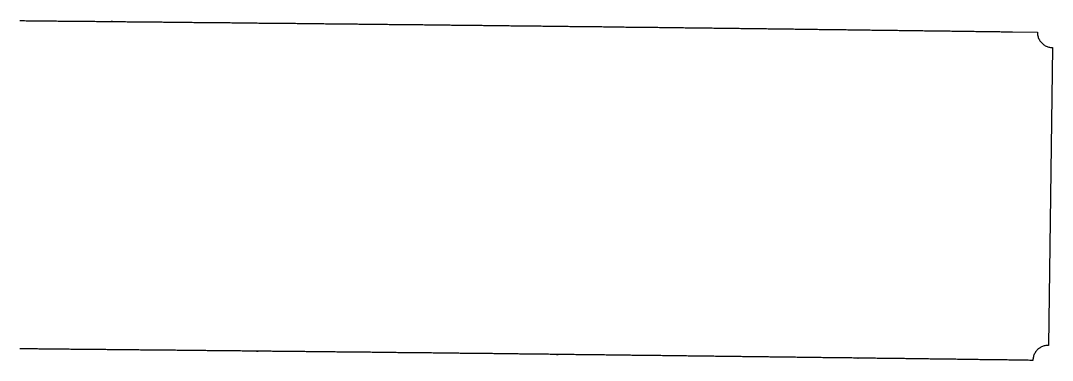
# Model space of a CAD drawing. Header units: millimetres. Extents: x 0 to 13579, y -34 to 543.
# Drawn here: x 11881 to 13579, y -34 to 525 of the extents above; entities that cross this region are included whole.
import ezdxf

# ---------------------------------------------------------------- set-up
doc = ezdxf.new("R2010")
doc.units = ezdxf.units.MM
doc.header["$LTSCALE"] = 10
doc.layers.add('MEMBERS', color=5, linetype='Continuous')

msp = doc.modelspace()

# ---------------------------------------------------------------- linework, layer by layer
at = {"layer": 'MEMBERS', "color": 3, "linetype": 'Continuous'}
for p, q in [((11879.1, 525.3), (11881.8, 525.3)), ((11881.8, 525.3), (11884.4, 525.3)), ((11884.4, 525.3), (11887, 525.3)), ((11887, 525.3), (11889.6, 525.2)), ((11889.6, 525.2), (11892.3, 525.2)), ((11892.3, 525.2), (11894.9, 525.2)), ((11894.9, 525.2), (11897.5, 525.2)), ((11897.5, 525.2), (11900.1, 525.1)), ((11900.1, 525.1), (11902.8, 525.1)), ((11902.8, 525.1), (11905.4, 525.1)), ((11905.4, 525.1), (11908, 525)), ((11908, 525), (11910.7, 525)), ((11910.7, 525), (11913.3, 525)), ((11913.3, 525), (11915.9, 525)), ((11915.9, 525), (11918.5, 525)), ((11918.5, 525), (11921.2, 524.9)), ((11921.2, 524.9), (11923.8, 524.9)), ((11923.8, 524.9), (11926.4, 524.9)), ((11926.4, 524.9), (11929, 524.8)), ((11929, 524.8), (11931.7, 524.8)), ((11931.7, 524.8), (11934.3, 524.8)), ((11934.3, 524.8), (11936.9, 524.8)), ((11936.9, 524.8), (11939.6, 524.8)), ((11939.6, 524.8), (11942.2, 524.7)), ((11942.2, 524.7), (11944.8, 524.7)), ((11944.8, 524.7), (11947.4, 524.7)), ((11947.4, 524.7), (11950.1, 524.6)), ((11950.1, 524.6), (11952.7, 524.6)), ((11952.7, 524.6), (11955.3, 524.6)), ((11955.3, 524.6), (11957.9, 524.6)), ((11957.9, 524.6), (11960.6, 524.6)), ((11960.6, 524.6), (11963.2, 524.5)), ((11963.2, 524.5), (11965.8, 524.5)), ((11965.8, 524.5), (11968.4, 524.5)), ((11968.4, 524.5), (11971.1, 524.5)), ((11971.1, 524.5), (11973.7, 524.5)), ((11973.7, 524.5), (11976.3, 524.4)), ((11976.3, 524.4), (11979, 524.4)), ((11979, 524.4), (11981.6, 524.4)), ((11981.6, 524.4), (11984.2, 524.3)), ((11984.2, 524.3), (11986.8, 524.3)), ((11986.8, 524.3), (11989.5, 524.3)), ((11989.5, 524.3), (11992.1, 524.3)), ((11992.1, 524.3), (11994.7, 524.3)), ((11994.7, 524.3), (11997.3, 524.2)), ((11997.3, 524.2), (12000, 524.2)), ((12000, 524.2), (12002.6, 524.2)), ((12002.6, 524.2), (12005.2, 524.1)), ((12005.2, 524.1), (12007.9, 524.1)), ((12007.9, 524.1), (12010.5, 524.1)), ((12010.5, 524.1), (12013.1, 524.1)), ((12013.1, 524.1), (12015.7, 524)), ((12015.7, 524), (12018.4, 524)), ((12018.4, 524), (12021, 524)), ((12021, 524), (12023.6, 523.9)), ((12023.6, 523.9), (12026.2, 523.9)), ((12026.2, 523.9), (12028.9, 523.9)), ((12028.9, 523.9), (12031.5, 523.9)), ((12031.5, 523.9), (12029.6, 523.9)), ((12029.6, 523.9), (12032.3, 523.9)), ((12032.3, 523.9), (12034.9, 523.9)), ((12034.9, 523.9), (12037.5, 523.8)), ((12037.5, 523.8), (12040.1, 523.8)), ((12040.1, 523.8), (12042.7, 523.8)), ((12042.7, 523.8), (12045.3, 523.8)), ((12045.3, 523.8), (12047.9, 523.8)), ((12047.9, 523.8), (12050.5, 523.7)), ((12050.5, 523.7), (12053.2, 523.7)), ((12053.2, 523.7), (12055.8, 523.6)), ((12055.8, 523.6), (12058.4, 523.6)), ((12058.4, 523.6), (12061, 523.6)), ((12061, 523.6), (12063.6, 523.6)), ((12063.6, 523.6), (12066.2, 523.5)), ((12066.2, 523.5), (12068.8, 523.5)), ((12068.8, 523.5), (12071.4, 523.5)), ((12071.4, 523.5), (12074.1, 523.5)), ((12074.1, 523.5), (12076.7, 523.4)), ((12076.7, 523.4), (12079.3, 523.4)), ((12079.3, 523.4), (12081.9, 523.4)), ((12081.9, 523.4), (12084.5, 523.4)), ((12084.5, 523.4), (12087.1, 523.3)), ((12087.1, 523.3), (12089.7, 523.3)), ((12089.7, 523.3), (12092.4, 523.3)), ((12092.4, 523.3), (12095, 523.3)), ((12095, 523.3), (12097.6, 523.2)), ((12097.6, 523.2), (12100.2, 523.2)), ((12100.2, 523.2), (12102.8, 523.2)), ((12102.8, 523.2), (12105.4, 523.2)), ((12105.4, 523.2), (12108, 523.1)), ((12108, 523.1), (12110.6, 523.1)), ((12110.6, 523.1), (12113.3, 523.1)), ((12113.3, 523.1), (12115.9, 523)), ((12115.9, 523), (12118.5, 523)), ((12118.5, 523), (12121.1, 523)), ((12121.1, 523), (12123.7, 523)), ((12123.7, 523), (12126.3, 522.9)), ((12126.3, 522.9), (12128.9, 522.9)), ((12128.9, 522.9), (12131.6, 522.9)), ((12131.6, 522.9), (12134.2, 522.9)), ((12134.2, 522.9), (12136.8, 522.9)), ((12136.8, 522.9), (12139.4, 522.8)), ((12139.4, 522.8), (12142, 522.8)), ((12142, 522.8), (12144.6, 522.8)), ((12144.6, 522.8), (12147.2, 522.7)), ((12147.2, 522.7), (12149.8, 522.7)), ((12149.8, 522.7), (12152.5, 522.7)), ((12152.5, 522.7), (12155.1, 522.7)), ((12155.1, 522.7), (12157.7, 522.7)), ((12157.7, 522.7), (12160.3, 522.6)), ((12160.3, 522.6), (12162.9, 522.6)), ((12162.9, 522.6), (12165.5, 522.5)), ((12165.5, 522.5), (12168.1, 522.5)), ((12168.1, 522.5), (12170.7, 522.5)), ((12170.7, 522.5), (12173.4, 522.5)), ((12173.4, 522.5), (12176, 522.5)), ((12176, 522.5), (12178.6, 522.4)), ((12178.6, 522.4), (12181.2, 522.4)), ((12181.2, 522.4), (12183.8, 522.4)), ((12183.8, 522.4), (12186.4, 522.3)), ((12186.4, 522.3), (12189, 522.3)), ((12189, 522.3), (12191.7, 522.3)), ((12191.7, 522.3), (12194.3, 522.3)), ((12194.3, 522.3), (12196.9, 522.3)), ((12196.9, 522.3), (12199.5, 522.2)), ((12199.5, 522.2), (12202.1, 522.2)), ((12202.1, 522.2), (12204.7, 522.1)), ((12204.7, 522.1), (12207.3, 522.1)), ((12207.3, 522.1), (12209.9, 522.1)), ((12209.9, 522.1), (12212.6, 522.1)), ((12212.6, 522.1), (12215.2, 522.1)), ((12215.2, 522.1), (12217.8, 522)), ((12217.8, 522), (12220.4, 522)), ((12220.4, 522), (12223, 522)), ((12223, 522), (12225.6, 522)), ((12225.6, 522), (12228.2, 521.9)), ((12228.2, 521.9), (12230.8, 521.9)), ((12230.8, 521.9), (12233.5, 521.9)), ((12233.5, 521.9), (12236.1, 521.9)), ((12236.1, 521.9), (12238.7, 521.8)), ((12238.7, 521.8), (12241.3, 521.8)), ((12241.3, 521.8), (12243.9, 521.8)), ((12243.9, 521.8), (12246.5, 521.7)), ((12246.5, 521.7), (12249.1, 521.7)), ((12249.1, 521.7), (12251.8, 521.7)), ((12251.8, 521.7), (12254.4, 521.7)), ((12254.4, 521.7), (12257, 521.6)), ((12257, 521.6), (12259.6, 521.6)), ((12259.6, 521.6), (12262.2, 521.6)), ((12262.2, 521.6), (12264.8, 521.6)), ((12264.8, 521.6), (12267.4, 521.5)), ((12267.4, 521.5), (12270, 521.5)), ((12270, 521.5), (12272.7, 521.4)), ((12272.7, 521.4), (12275.3, 521.4)), ((12275.3, 521.4), (12277.9, 521.4)), ((12277.9, 521.4), (12280.5, 521.4)), ((12280.5, 521.4), (12283.1, 521.4)), ((12283.1, 521.4), (12285.7, 521.3)), ((12285.7, 521.3), (12288.3, 521.3)), ((12288.3, 521.3), (12290.9, 521.3)), ((12290.9, 521.3), (12293.6, 521.2)), ((12293.6, 521.2), (12296.2, 521.2)), ((12296.2, 521.2), (12298.8, 521.2)), ((12298.8, 521.2), (12301.4, 521.2)), ((12301.4, 521.2), (12304, 521.1)), ((12304, 521.1), (12306.6, 521.1)), ((12306.6, 521.1), (12309.2, 521.1)), ((12309.2, 521.1), (12311.9, 521.1)), ((12311.9, 521.1), (12314.5, 521.1)), ((12314.5, 521.1), (12317.1, 521)), ((12317.1, 521), (12319.7, 521)), ((12319.7, 521), (12322.3, 521)), ((12322.3, 521), (12324.9, 520.9)), ((12324.9, 520.9), (12327.5, 520.9)), ((12327.5, 520.9), (12330.1, 520.9)), ((12330.1, 520.9), (12332.8, 520.9)), ((12332.8, 520.9), (12335.4, 520.8)), ((12335.4, 520.8), (12338, 520.8)), ((12338, 520.8), (12340.6, 520.8)), ((12340.6, 520.8), (12343.2, 520.7)), ((12343.2, 520.7), (12345.8, 520.7)), ((12345.8, 520.7), (12348.4, 520.7)), ((12348.4, 520.7), (12351.1, 520.7)), ((12351.1, 520.7), (12353.7, 520.6)), ((12353.7, 520.6), (12356.3, 520.6)), ((12356.3, 520.6), (12358.9, 520.6)), ((12358.9, 520.6), (12361.5, 520.5)), ((12361.5, 520.5), (12364.1, 520.5)), ((12364.1, 520.5), (12366.7, 520.5)), ((12366.7, 520.5), (12369.3, 520.5)), ((12369.3, 520.5), (12372, 520.5)), ((12372, 520.5), (12374.6, 520.4)), ((12374.6, 520.4), (12377.2, 520.4)), ((12377.2, 520.4), (12379.8, 520.4)), ((12379.8, 520.4), (12382.4, 520.3)), ((12382.4, 520.3), (12385, 520.3)), ((12385, 520.3), (12387.6, 520.3)), ((12387.6, 520.3), (12390.2, 520.3)), ((12390.2, 520.3), (12392.9, 520.2)), ((12392.9, 520.2), (12395.5, 520.2)), ((12395.5, 520.2), (12398.1, 520.2)), ((12398.1, 520.2), (12400.7, 520.1)), ((12400.7, 520.1), (12403.3, 520.1)), ((12403.3, 520.1), (12405.9, 520.1)), ((12405.9, 520.1), (12408.5, 520)), ((12408.5, 520), (12411.2, 520)), ((12411.2, 520), (12413.8, 520)), ((12413.8, 520), (12416.4, 520)), ((12416.4, 520), (12419, 519.9)), ((12419, 519.9), (12421.6, 519.9)), ((12421.6, 519.9), (12424.2, 519.9)), ((12424.2, 519.9), (12426.8, 519.8)), ((12426.8, 519.8), (12429.4, 519.8)), ((12429.4, 519.8), (12432.1, 519.8)), ((12432.1, 519.8), (12434.7, 519.8)), ((12434.7, 519.8), (12437.3, 519.7)), ((12437.3, 519.7), (12439.9, 519.7)), ((12439.9, 519.7), (12442.5, 519.7)), ((12442.5, 519.7), (12445.1, 519.6)), ((12445.1, 519.6), (12447.7, 519.6)), ((12447.7, 519.6), (12450.3, 519.6)), ((12450.3, 519.6), (12453, 519.6)), ((12453, 519.6), (12455.6, 519.6)), ((12455.6, 519.6), (12458.2, 519.5)), ((12458.2, 519.5), (12460.8, 519.5)), ((12460.8, 519.5), (12463.4, 519.5)), ((12463.4, 519.5), (12466, 519.5)), ((12466, 519.5), (12468.6, 519.4)), ((12468.6, 519.4), (12471.3, 519.4)), ((12471.3, 519.4), (12473.9, 519.4)), ((12473.9, 519.4), (12476.5, 519.3)), ((12476.5, 519.3), (12479.1, 519.3)), ((12479.1, 519.3), (12481.7, 519.3)), ((12481.7, 519.3), (12484.3, 519.3)), ((12484.3, 519.3), (12486.9, 519.2)), ((12486.9, 519.2), (12489.5, 519.2)), ((12489.5, 519.2), (12492.2, 519.2)), ((12492.2, 519.2), (12494.8, 519.1)), ((12494.8, 519.1), (12497.4, 519.1)), ((12497.4, 519.1), (12500, 519.1)), ((12500, 519.1), (12502.6, 519.1)), ((12502.6, 519.1), (12505.2, 519)), ((12505.2, 519), (12507.8, 519)), ((12507.8, 519), (12510.4, 519)), ((12510.4, 519), (12513.1, 518.9)), ((12513.1, 518.9), (12515.7, 518.9)), ((12515.7, 518.9), (12518.3, 518.9)), ((12518.3, 518.9), (12520.9, 518.9)), ((12520.9, 518.9), (12524.1, 518.8)), ((12524.1, 518.8), (12526.8, 518.8)), ((12526.8, 518.8), (12529.4, 518.8)), ((12529.4, 518.8), (12532, 518.8)), ((12532, 518.8), (12534.7, 518.8)), ((12534.7, 518.8), (12537.3, 518.7)), ((12537.3, 518.7), (12539.9, 518.7)), ((12539.9, 518.7), (12542.5, 518.7)), ((12542.5, 518.7), (12545.2, 518.6)), ((12545.2, 518.6), (12547.8, 518.6)), ((12547.8, 518.6), (12550.4, 518.6)), ((12550.4, 518.6), (12553.1, 518.5)), ((12553.1, 518.5), (12555.7, 518.5)), ((12555.7, 518.5), (12558.3, 518.5)), ((12558.3, 518.5), (12561, 518.5)), ((12561, 518.5), (12563.6, 518.4)), ((12563.6, 518.4), (12566.2, 518.4)), ((12566.2, 518.4), (12568.9, 518.4)), ((12568.9, 518.4), (12571.5, 518.3)), ((12571.5, 518.3), (12574.1, 518.3)), ((12574.1, 518.3), (12576.7, 518.3)), ((12576.7, 518.3), (12579.4, 518.2)), ((12579.4, 518.2), (12582, 518.2)), ((12582, 518.2), (12584.6, 518.2)), ((12584.6, 518.2), (12587.3, 518.2)), ((12587.3, 518.2), (12589.9, 518.1)), ((12589.9, 518.1), (12592.5, 518.1)), ((12592.5, 518.1), (12595.2, 518.1)), ((12595.2, 518.1), (12597.8, 518)), ((12597.8, 518), (12600.4, 518)), ((12600.4, 518), (12603.1, 518)), ((12603.1, 518), (12605.7, 518)), ((12605.7, 518), (12608.3, 517.9)), ((12608.3, 517.9), (12610.9, 517.9)), ((12610.9, 517.9), (12613.6, 517.9)), ((12613.6, 517.9), (12616.2, 517.9)), ((12616.2, 517.9), (12618.8, 517.8)), ((12618.8, 517.8), (12621.5, 517.8)), ((12621.5, 517.8), (12624.1, 517.8)), ((12624.1, 517.8), (12626.7, 517.7)), ((12626.7, 517.7), (12629.4, 517.7)), ((12629.4, 517.7), (12632, 517.7)), ((12632, 517.7), (12634.6, 517.7)), ((12634.6, 517.7), (12637.2, 517.6)), ((12637.2, 517.6), (12639.9, 517.6)), ((12639.9, 517.6), (12642.5, 517.5)), ((12642.5, 517.5), (12645.1, 517.5)), ((12645.1, 517.5), (12647.8, 517.5)), ((12647.8, 517.5), (12650.4, 517.5)), ((12650.4, 517.5), (12653, 517.5)), ((12653, 517.5), (12655.7, 517.4)), ((12655.7, 517.4), (12658.3, 517.4)), ((12658.3, 517.4), (12660.9, 517.3)), ((12660.9, 517.3), (12663.6, 517.3)), ((12663.6, 517.3), (12666.2, 517.3)), ((12666.2, 517.3), (12668.8, 517.2)), ((12668.8, 517.2), (12671.4, 517.2)), ((12671.4, 517.2), (12674.1, 517.2)), ((12674.1, 517.2), (12676.7, 517.2)), ((12676.7, 517.2), (12679.3, 517.1)), ((12679.3, 517.1), (12682, 517.1)), ((12682, 517.1), (12684.6, 517.1)), ((12684.6, 517.1), (12687.2, 517)), ((12687.2, 517), (12689.9, 517)), ((12689.9, 517), (12692.5, 517)), ((12692.5, 517), (12695.1, 517)), ((12695.1, 517), (12697.8, 516.9)), ((12697.8, 516.9), (12700.4, 516.9)), ((12700.4, 516.9), (12703, 516.9)), ((12703, 516.9), (12705.6, 516.8)), ((12705.6, 516.8), (12708.3, 516.8)), ((12708.3, 516.8), (12710.9, 516.8)), ((12710.9, 516.8), (12713.5, 516.8)), ((12713.5, 516.8), (12716.2, 516.7)), ((12716.2, 516.7), (12718.8, 516.7)), ((12718.8, 516.7), (12721.4, 516.7)), ((12721.4, 516.7), (12724.1, 516.6)), ((12724.1, 516.6), (12726.7, 516.6)), ((12726.7, 516.6), (12729.3, 516.6)), ((12729.3, 516.6), (12731.9, 516.6)), ((12731.9, 516.6), (12734.6, 516.5)), ((12734.6, 516.5), (12737.2, 516.5)), ((12737.2, 516.5), (12739.8, 516.4)), ((12739.8, 516.4), (12742.5, 516.4)), ((12742.5, 516.4), (12745.1, 516.4)), ((12745.1, 516.4), (12747.7, 516.4)), ((12747.7, 516.4), (12750.4, 516.3)), ((12750.4, 516.3), (12753, 516.3)), ((12753, 516.3), (12755.6, 516.3)), ((12755.6, 516.3), (12758.3, 516.2)), ((12758.3, 516.2), (12760.9, 516.2)), ((12760.9, 516.2), (12763.5, 516.2)), ((12763.5, 516.2), (12766.1, 516.1)), ((12766.1, 516.1), (12768.8, 516.1)), ((12768.8, 516.1), (12771.4, 516.1)), ((12771.4, 516.1), (12774, 516.1)), ((12774, 516.1), (12776.7, 516)), ((12776.7, 516), (12779.3, 516)), ((12779.3, 516), (12781.9, 516)), ((12781.9, 516), (12784.6, 515.9)), ((12784.6, 515.9), (12787.2, 515.9)), ((12787.2, 515.9), (12789.8, 515.9)), ((12789.8, 515.9), (12792.5, 515.9)), ((12792.5, 515.9), (12795.1, 515.8)), ((12795.1, 515.8), (12797.7, 515.8)), ((12797.7, 515.8), (12800.3, 515.7)), ((12800.3, 515.7), (12803, 515.7)), ((12803, 515.7), (12805.6, 515.7)), ((12805.6, 515.7), (12808.2, 515.7)), ((12808.2, 515.7), (12810.9, 515.6)), ((12810.9, 515.6), (12813.5, 515.6)), ((12813.5, 515.6), (12816.1, 515.6)), ((12816.1, 515.6), (12818.8, 515.5)), ((12818.8, 515.5), (12821.4, 515.5)), ((12821.4, 515.5), (12824, 515.5)), ((12824, 515.5), (12826.7, 515.5)), ((12826.7, 515.5), (12829.3, 515.4)), ((12829.3, 515.4), (12831.9, 515.4)), ((12831.9, 515.4), (12834.5, 515.4)), ((12834.5, 515.4), (12837.2, 515.4)), ((12837.2, 515.4), (12839.8, 515.3)), ((12839.8, 515.3), (12842.4, 515.3)), ((12842.4, 515.3), (12845.1, 515.2)), ((12845.1, 515.2), (12847.7, 515.2)), ((12847.7, 515.2), (12850.3, 515.2)), ((12850.3, 515.2), (12853, 515.2)), ((12853, 515.2), (12855.6, 515.1)), ((12855.6, 515.1), (12858.2, 515.1)), ((12858.2, 515.1), (12860.8, 515.1)), ((12860.8, 515.1), (12863.5, 515)), ((12863.5, 515), (12866.1, 515)), ((12866.1, 515), (12868.7, 515)), ((12868.7, 515), (12871.4, 514.9)), ((12871.4, 514.9), (12874, 514.9)), ((12874, 514.9), (12876.6, 514.8)), ((12876.6, 514.8), (12879.3, 514.8)), ((12879.3, 514.8), (12881.9, 514.8)), ((12881.9, 514.8), (12884.5, 514.8)), ((12884.5, 514.8), (12887.2, 514.7)), ((12887.2, 514.7), (12889.8, 514.7)), ((12889.8, 514.7), (12892.4, 514.7)), ((12892.4, 514.7), (12895, 514.6)), ((12895, 514.6), (12897.7, 514.6)), ((12897.7, 514.6), (12900.3, 514.6)), ((12900.3, 514.6), (12902.9, 514.6)), ((12902.9, 514.6), (12905.6, 514.5)), ((12905.6, 514.5), (12908.2, 514.5)), ((12908.2, 514.5), (12910.8, 514.5)), ((12910.8, 514.5), (12913.5, 514.5)), ((12913.5, 514.5), (12916.1, 514.4)), ((12916.1, 514.4), (12918.7, 514.4)), ((12918.7, 514.4), (12921.4, 514.3)), ((12921.4, 514.3), (12924, 514.3)), ((12924, 514.3), (12926.6, 514.3)), ((12926.6, 514.3), (12929.2, 514.3)), ((12929.2, 514.3), (12931.9, 514.2)), ((12931.9, 514.2), (12934.5, 514.2)), ((12934.5, 514.2), (12937.1, 514.2)), ((12937.1, 514.2), (12939.8, 514.1)), ((12939.8, 514.1), (12942.4, 514.1)), ((12942.4, 514.1), (12945, 514.1)), ((12945, 514.1), (12947.7, 514)), ((12947.7, 514), (12950.3, 514)), ((12950.3, 514), (12952.9, 514)), ((12952.9, 514), (12955.5, 513.9)), ((12955.5, 513.9), (12958.2, 513.9)), ((12958.2, 513.9), (12960.8, 513.9)), ((12960.8, 513.9), (12963.4, 513.8)), ((12963.4, 513.8), (12966.1, 513.8)), ((12966.1, 513.8), (12968.7, 513.8)), ((12968.7, 513.8), (12971.3, 513.8)), ((12971.3, 513.8), (12974, 513.7)), ((12974, 513.7), (12976.6, 513.7)), ((12976.6, 513.7), (12979.2, 513.6)), ((12979.2, 513.6), (12981.9, 513.6)), ((12981.9, 513.6), (12984.5, 513.6)), ((12984.5, 513.6), (12987.1, 513.6)), ((12987.1, 513.6), (12989.7, 513.5)), ((12989.7, 513.5), (12992.4, 513.5)), ((12992.4, 513.5), (12995, 513.5)), ((12995, 513.5), (12997.6, 513.4)), ((12997.6, 513.4), (13000.3, 513.4)), ((13000.3, 513.4), (13002.9, 513.4)), ((13002.9, 513.4), (13005.5, 513.4)), ((13005.5, 513.4), (13008.2, 513.3)), ((13008.2, 513.3), (13010.8, 513.3)), ((13010.8, 513.3), (13013.4, 513.2)), ((13013.4, 513.2), (13016.1, 513.2)), ((13016.1, 513.2), (13018.7, 513.2)), ((13018.7, 513.2), (13018.6, 513.2)), ((13018.6, 513.2), (13021.2, 513.1)), ((13021.2, 513.1), (13023.8, 513.1)), ((13023.8, 513.1), (13026.5, 513.1)), ((13026.5, 513.1), (13029.1, 513)), ((13029.1, 513), (13031.7, 513)), ((13031.7, 513), (13034.4, 513)), ((13034.4, 513), (13037, 513)), ((13037, 513), (13039.6, 512.9)), ((13039.6, 512.9), (13042.2, 512.9)), ((13042.2, 512.9), (13044.9, 512.9)), ((13044.9, 512.9), (13047.5, 512.9)), ((13047.5, 512.9), (13050.1, 512.8)), ((13050.1, 512.8), (13052.8, 512.8)), ((13052.8, 512.8), (13055.4, 512.7)), ((13055.4, 512.7), (13058, 512.7)), ((13058, 512.7), (13060.7, 512.7)), ((13060.7, 512.7), (13063.3, 512.7)), ((13063.3, 512.7), (13065.9, 512.6)), ((13065.9, 512.6), (13068.5, 512.6)), ((13068.5, 512.6), (13071.2, 512.5)), ((13071.2, 512.5), (13073.8, 512.5)), ((13073.8, 512.5), (13076.4, 512.5)), ((13076.4, 512.5), (13079.1, 512.5)), ((13079.1, 512.5), (13081.7, 512.4)), ((13081.7, 512.4), (13084.3, 512.4)), ((13084.3, 512.4), (13086.9, 512.3)), ((13086.9, 512.3), (13089.6, 512.3)), ((13089.6, 512.3), (13092.2, 512.3)), ((13092.2, 512.3), (13094.8, 512.3)), ((13094.8, 512.3), (13097.5, 512.2)), ((13097.5, 512.2), (13100.1, 512.2)), ((13100.1, 512.2), (13102.7, 512.1)), ((13102.7, 512.1), (13105.3, 512.1)), ((13105.3, 512.1), (13108, 512.1)), ((13108, 512.1), (13110.6, 512)), ((13110.6, 512), (13113.2, 512)), ((13113.2, 512), (13115.9, 512)), ((13115.9, 512), (13118.5, 512)), ((13118.5, 512), (13121.1, 511.9)), ((13121.1, 511.9), (13123.8, 511.9)), ((13123.8, 511.9), (13126.4, 511.9)), ((13126.4, 511.9), (13129, 511.8)), ((13129, 511.8), (13131.6, 511.8)), ((13131.6, 511.8), (13134.3, 511.8)), ((13134.3, 511.8), (13136.9, 511.7)), ((13136.9, 511.7), (13139.5, 511.7)), ((13139.5, 511.7), (13142.2, 511.7)), ((13142.2, 511.7), (13144.8, 511.6)), ((13144.8, 511.6), (13147.4, 511.6)), ((13147.4, 511.6), (13150, 511.6)), ((13150, 511.6), (13152.7, 511.6)), ((13152.7, 511.6), (13155.3, 511.5)), ((13155.3, 511.5), (13157.9, 511.5)), ((13157.9, 511.5), (13160.6, 511.4)), ((13160.6, 511.4), (13163.2, 511.4)), ((13163.2, 511.4), (13165.8, 511.4)), ((13165.8, 511.4), (13168.4, 511.4)), ((13168.4, 511.4), (13171.1, 511.3)), ((13171.1, 511.3), (13173.7, 511.3)), ((13173.7, 511.3), (13176.3, 511.2)), ((13176.3, 511.2), (13179, 511.2)), ((13179, 511.2), (13181.6, 511.2)), ((13181.6, 511.2), (13184.2, 511.2)), ((13184.2, 511.2), (13186.9, 511.1)), ((13186.9, 511.1), (13189.5, 511.1)), ((13189.5, 511.1), (13192.1, 511.1)), ((13192.1, 511.1), (13194.7, 511)), ((13194.7, 511), (13197.4, 511)), ((13197.4, 511), (13200, 510.9)), ((13200, 510.9), (13202.6, 510.9)), ((13202.6, 510.9), (13205.3, 510.9)), ((13205.3, 510.9), (13207.9, 510.9)), ((13207.9, 510.9), (13210.5, 510.8)), ((13210.5, 510.8), (13213.1, 510.8)), ((13213.1, 510.8), (13215.8, 510.7)), ((13215.8, 510.7), (13218.4, 510.7)), ((13218.4, 510.7), (13221, 510.7)), ((13221, 510.7), (13223.7, 510.7)), ((13223.7, 510.7), (13226.3, 510.6)), ((13226.3, 510.6), (13228.9, 510.6)), ((13228.9, 510.6), (13231.6, 510.5)), ((13231.6, 510.5), (13234.2, 510.5)), ((13234.2, 510.5), (13236.8, 510.5)), ((13236.8, 510.5), (13239.4, 510.5)), ((13239.4, 510.5), (13242.1, 510.4)), ((13242.1, 510.4), (13244.7, 510.4)), ((13244.7, 510.4), (13247.3, 510.4)), ((13247.3, 510.4), (13250, 510.3)), ((13250, 510.3), (13252.6, 510.3)), ((13252.6, 510.3), (13255.2, 510.3)), ((13255.2, 510.3), (13257.8, 510.2)), ((13257.8, 510.2), (13260.5, 510.2)), ((13260.5, 510.2), (13263.1, 510.2)), ((13263.1, 510.2), (13265.7, 510.1)), ((13265.7, 510.1), (13268.4, 510.1)), ((13268.4, 510.1), (13271, 510.1)), ((13271, 510.1), (13273.6, 510)), ((13273.6, 510), (13276.2, 510)), ((13276.2, 510), (13278.9, 510)), ((13278.9, 510), (13281.5, 509.9)), ((13281.5, 509.9), (13284.1, 509.9)), ((13284.1, 509.9), (13286.8, 509.9)), ((13286.8, 509.9), (13289.4, 509.8)), ((13289.4, 509.8), (13292, 509.8)), ((13292, 509.8), (13294.6, 509.8)), ((13294.6, 509.8), (13297.3, 509.7)), ((13297.3, 509.7), (13299.9, 509.7)), ((13299.9, 509.7), (13302.5, 509.6)), ((13302.5, 509.6), (13305.2, 509.6)), ((13305.2, 509.6), (13307.8, 509.6)), ((13307.8, 509.6), (13310.4, 509.6)), ((13310.4, 509.6), (13313.1, 509.5)), ((13313.1, 509.5), (13315.7, 509.5)), ((13315.7, 509.5), (13318.3, 509.5)), ((13318.3, 509.5), (13320.9, 509.4)), ((13320.9, 509.4), (13323.6, 509.4)), ((13323.6, 509.4), (13326.2, 509.3)), ((13326.2, 509.3), (13328.8, 509.3)), ((13328.8, 509.3), (13331.5, 509.3)), ((13331.5, 509.3), (13334.1, 509.3)), ((13334.1, 509.3), (13336.7, 509.2)), ((13336.7, 509.2), (13339.3, 509.2)), ((13339.3, 509.2), (13342, 509.1)), ((13342, 509.1), (13344.6, 509.1)), ((13344.6, 509.1), (13347.2, 509.1)), ((13347.2, 509.1), (13349.9, 509.1)), ((13349.9, 509.1), (13352.5, 509)), ((13352.5, 509), (13355.1, 509)), ((13355.1, 509), (13357.7, 508.9)), ((13357.7, 508.9), (13360.4, 508.9)), ((13360.4, 508.9), (13363, 508.9)), ((13363, 508.9), (13365.6, 508.9)), ((13365.6, 508.9), (13368.3, 508.8)), ((13368.3, 508.8), (13370.9, 508.8)), ((13370.9, 508.8), (13373.5, 508.8)), ((13373.5, 508.8), (13376.2, 508.7)), ((13376.2, 508.7), (13378.8, 508.7)), ((13378.8, 508.7), (13381.4, 508.6)), ((13381.4, 508.6), (13384, 508.6)), ((13384, 508.6), (13386.7, 508.6)), ((13386.7, 508.6), (13389.3, 508.6)), ((13389.3, 508.6), (13391.9, 508.5)), ((13391.9, 508.5), (13394.6, 508.5)), ((13394.6, 508.5), (13397.2, 508.4)), ((13397.2, 508.4), (13399.8, 508.4)), ((13399.8, 508.4), (13402.4, 508.4)), ((13402.4, 508.4), (13405.1, 508.3)), ((13405.1, 508.3), (13407.7, 508.3)), ((13407.7, 508.3), (13410.3, 508.3)), ((13410.3, 508.3), (13413, 508.2)), ((13413, 508.2), (13415.6, 508.2)), ((13415.6, 508.2), (13418.2, 508.2)), ((13418.2, 508.2), (13420.8, 508.1)), ((13420.8, 508.1), (13423.5, 508.1)), ((13423.5, 508.1), (13426.1, 508)), ((13426.1, 508), (13428.7, 508)), ((13428.7, 508), (13431.4, 508)), ((13431.4, 508), (13434, 508)), ((13434, 508), (13436.6, 507.9)), ((13436.6, 507.9), (13439.3, 507.9)), ((13439.3, 507.9), (13441.9, 507.9)), ((13441.9, 507.9), (13444.5, 507.8)), ((13444.5, 507.8), (13447.1, 507.8)), ((13447.1, 507.8), (13449.8, 507.8)), ((13449.8, 507.8), (13452.4, 507.7)), ((13452.4, 507.7), (13455, 507.7)), ((13455, 507.7), (13457.7, 507.7)), ((13457.7, 507.7), (13460.3, 507.6)), ((13460.3, 507.6), (13462.9, 507.6)), ((13462.9, 507.6), (13465.5, 507.5)), ((13465.5, 507.5), (13468.2, 507.5)), ((13468.2, 507.5), (13470.8, 507.5)), ((13470.8, 507.5), (13473.4, 507.4)), ((13473.4, 507.4), (13476.1, 507.4)), ((13476.1, 507.4), (13478.7, 507.4)), ((13478.7, 507.4), (13481.3, 507.3)), ((13481.3, 507.3), (13483.9, 507.3)), ((13483.9, 507.3), (13486.6, 507.3)), ((13486.6, 507.3), (13489.2, 507.2)), ((13489.2, 507.2), (13491.8, 507.2)), ((13491.8, 507.2), (13494.5, 507.1)), ((13494.5, 507.1), (13497.1, 507.1)), ((13497.1, 507.1), (13499.7, 507.1)), ((13499.7, 507.1), (13502.4, 507.1)), ((13502.4, 507.1), (13505, 507)), ((13505, 507), (13507.6, 507)), ((13507.6, 507), (13510.2, 507)), ((13510.2, 507), (13512.9, 506.9)), ((13512.9, 506.9), (13513.1, 506.9)), ((13513.1, 506.9), (13553.8, 506.3)), ((13553.8, 506.3), (13553.9, 504.8)), ((13553.9, 504.8), (13554, 503.3)), ((13554, 503.3), (13554.2, 501.8)), ((13554.2, 501.8), (13554.5, 500.4)), ((13554.5, 500.4), (13554.9, 498.9)), ((13554.9, 498.9), (13555.3, 497.5)), ((13555.3, 497.5), (13555.9, 496.1)), ((13555.9, 496.1), (13556.6, 494.7)), ((13556.6, 494.7), (13557.3, 493.4)), ((13557.3, 493.4), (13558.1, 492.1)), ((13558.1, 492.1), (13559, 490.9)), ((13559, 490.9), (13559.9, 489.7)), ((13559.9, 489.7), (13560.9, 488.6)), ((13560.9, 488.6), (13562, 487.5)), ((13562, 487.5), (13563.2, 486.5)), ((13563.2, 486.5), (13564.4, 485.6)), ((13564.4, 485.6), (13565.6, 484.8)), ((13565.6, 484.8), (13566.9, 484)), ((13566.9, 484), (13568.3, 483.3)), ((13568.3, 483.3), (13569.7, 482.8)), ((13569.7, 482.8), (13571.1, 482.2)), ((13571.1, 482.2), (13572.5, 481.8)), ((13572.5, 481.8), (13574, 481.5)), ((13574, 481.5), (13575.5, 481.2)), ((13575.5, 481.2), (13577, 481.1)), ((13578.5, 481), (13575.8, 277.8)), ((13577, 481.1), (13578.5, 481)), ((13575.8, 277.8), (13571.9, -9.1)), ((11882, -14.8), (11879.4, -14.8)), ((11884.6, -14.8), (11882, -14.8)), ((11887.2, -14.8), (11884.6, -14.8)), ((11889.8, -14.9), (11887.2, -14.8)), ((11892.4, -14.9), (11889.8, -14.9)), ((11895, -14.9), (11892.4, -14.9)), ((11897.6, -15), (11895, -14.9)), ((11900.3, -15), (11897.6, -15)), ((11902.9, -15), (11900.3, -15)), ((11905.5, -15), (11902.9, -15)), ((11908.1, -15), (11905.5, -15)), ((11910.7, -15.1), (11908.1, -15)), ((11913.3, -15.1), (11910.7, -15.1)), ((11915.9, -15.1), (11913.3, -15.1)), ((11918.6, -15.2), (11915.9, -15.1)), ((11921.2, -15.2), (11918.6, -15.2)), ((11923.8, -15.2), (11921.2, -15.2)), ((11926.4, -15.2), (11923.8, -15.2)), ((11929, -15.2), (11926.4, -15.2)), ((11931.6, -15.3), (11929, -15.2)), ((11934.2, -15.3), (11931.6, -15.3)), ((11936.8, -15.3), (11934.2, -15.3)), ((11939.5, -15.4), (11936.8, -15.3)), ((11942.1, -15.4), (11939.5, -15.4)), ((11944.7, -15.4), (11942.1, -15.4)), ((11947.3, -15.4), (11944.7, -15.4)), ((11949.9, -15.4), (11947.3, -15.4)), ((11952.5, -15.5), (11949.9, -15.4)), ((11955.1, -15.5), (11952.5, -15.5)), ((11957.8, -15.5), (11955.1, -15.5)), ((11960.4, -15.5), (11957.8, -15.5)), ((11963, -15.6), (11960.4, -15.5)), ((11965.6, -15.6), (11963, -15.6)), ((11968.2, -15.6), (11965.6, -15.6)), ((11970.8, -15.6), (11968.2, -15.6)), ((11973.4, -15.7), (11970.8, -15.6)), ((11976, -15.7), (11973.4, -15.7)), ((11978.7, -15.7), (11976, -15.7)), ((11981.3, -15.7), (11978.7, -15.7)), ((11983.9, -15.8), (11981.3, -15.7)), ((11986.5, -15.8), (11983.9, -15.8)), ((11989.1, -15.8), (11986.5, -15.8)), ((11991.7, -15.9), (11989.1, -15.8)), ((11994.3, -15.9), (11991.7, -15.9)), ((11997, -15.9), (11994.3, -15.9)), ((11999.6, -15.9), (11997, -15.9)), ((12002.2, -15.9), (11999.6, -15.9)), ((12004.8, -16), (12002.2, -15.9)), ((12007.4, -16), (12004.8, -16)), ((12010, -16), (12007.4, -16)), ((12012.6, -16.1), (12010, -16)), ((12015.2, -16.1), (12012.6, -16.1)), ((12017.9, -16.1), (12015.2, -16.1)), ((12020.5, -16.1), (12017.9, -16.1)), ((12023.1, -16.2), (12020.5, -16.1)), ((12025.7, -16.2), (12023.1, -16.2)), ((12028.3, -16.2), (12025.7, -16.2)), ((12030.9, -16.2), (12028.3, -16.2)), ((12033.5, -16.2), (12030.9, -16.2)), ((12036.2, -16.3), (12033.5, -16.2)), ((12038.8, -16.3), (12036.2, -16.3)), ((12041.4, -16.3), (12038.8, -16.3)), ((12044, -16.4), (12041.4, -16.3)), ((12046.6, -16.4), (12044, -16.4)), ((12049.2, -16.4), (12046.6, -16.4)), ((12051.8, -16.4), (12049.2, -16.4)), ((12054.4, -16.4), (12051.8, -16.4)), ((12057.1, -16.5), (12054.4, -16.4)), ((12059.7, -16.5), (12057.1, -16.5)), ((12062.3, -16.5), (12059.7, -16.5)), ((12064.9, -16.6), (12062.3, -16.5)), ((12067.5, -16.6), (12064.9, -16.6)), ((12070.1, -16.6), (12067.5, -16.6)), ((12072.7, -16.6), (12070.1, -16.6)), ((12075.3, -16.6), (12072.7, -16.6)), ((12078, -16.7), (12075.3, -16.6)), ((12080.6, -16.7), (12078, -16.7)), ((12083.2, -16.7), (12080.6, -16.7)), ((12085.8, -16.8), (12083.2, -16.7)), ((12088.4, -16.8), (12085.8, -16.8)), ((12091, -16.8), (12088.4, -16.8)), ((12093.6, -16.8), (12091, -16.8)), ((12096.3, -16.9), (12093.6, -16.8)), ((12098.9, -16.9), (12096.3, -16.9)), ((12101.5, -16.9), (12098.9, -16.9)), ((12104.1, -17), (12101.5, -16.9)), ((12106.7, -17), (12104.1, -17)), ((13553.7, -16.5), (13552.7, -17.6)), ((13554.8, -15.5), (13553.7, -16.5)), ((13555.9, -14.6), (13554.8, -15.5)), ((13557.1, -13.7), (13555.9, -14.6)), ((13558.3, -12.9), (13557.1, -13.7)), ((13559.5, -12.1), (13558.3, -12.9)), ((13560.8, -11.5), (13559.5, -12.1)), ((13562.1, -10.9), (13560.8, -11.5)), ((13563.4, -10.4), (13562.1, -10.9)), ((13564.8, -10), (13563.4, -10.4)), ((13566.2, -9.6), (13564.8, -10)), ((13567.6, -9.4), (13566.2, -9.6)), ((13569, -9.2), (13567.6, -9.4)), ((13570.4, -9.1), (13569, -9.2)), ((13571.9, -9.1), (13570.4, -9.1)), ((12109.3, -17), (12106.7, -17)), ((12111.9, -17), (12109.3, -17)), ((12114.5, -17), (12111.9, -17)), ((12117.2, -17.1), (12114.5, -17)), ((12119.8, -17.1), (12117.2, -17.1)), ((12122.4, -17.1), (12119.8, -17.1)), ((12125, -17.1), (12122.4, -17.1)), ((12127.6, -17.2), (12125, -17.1)), ((12130.2, -17.2), (12127.6, -17.2)), ((12132.8, -17.2), (12130.2, -17.2)), ((12135.5, -17.2), (12132.8, -17.2)), ((12138.1, -17.3), (12135.5, -17.2)), ((12140.7, -17.3), (12138.1, -17.3)), ((12143.3, -17.3), (12140.7, -17.3)), ((12145.9, -17.3), (12143.3, -17.3)), ((12148.5, -17.4), (12145.9, -17.3)), ((12151.1, -17.4), (12148.5, -17.4)), ((12153.7, -17.5), (12151.1, -17.4)), ((12156.4, -17.5), (12153.7, -17.5)), ((12159, -17.5), (12156.4, -17.5)), ((12161.6, -17.5), (12159, -17.5)), ((12164.2, -17.5), (12161.6, -17.5)), ((12166.8, -17.6), (12164.2, -17.5)), ((12169.4, -17.6), (12166.8, -17.6)), ((12172, -17.6), (12169.4, -17.6)), ((12174.7, -17.7), (12172, -17.6)), ((12177.3, -17.7), (12174.7, -17.7)), ((12179.9, -17.7), (12177.3, -17.7)), ((12182.5, -17.7), (12179.9, -17.7)), ((12185.1, -17.7), (12182.5, -17.7)), ((12187.7, -17.8), (12185.1, -17.7)), ((12190.3, -17.8), (12187.7, -17.8)), ((12192.9, -17.9), (12190.3, -17.8)), ((12195.6, -17.9), (12192.9, -17.9)), ((12198.2, -17.9), (12195.6, -17.9)), ((12200.8, -17.9), (12198.2, -17.9)), ((12203.4, -17.9), (12200.8, -17.9)), ((12206, -18), (12203.4, -17.9)), ((12208.6, -18), (12206, -18)), ((12211.2, -18), (12208.6, -18)), ((12213.8, -18), (12211.2, -18)), ((12216.5, -18), (12213.8, -18)), ((12219.1, -18.1), (12216.5, -18)), ((12221.7, -18.1), (12219.1, -18.1)), ((12224.3, -18.2), (12221.7, -18.1)), ((12226.9, -18.2), (12224.3, -18.2)), ((12229.5, -18.2), (12226.9, -18.2)), ((12232.1, -18.2), (12229.5, -18.2)), ((12234.8, -18.2), (12232.1, -18.2)), ((12237.4, -18.3), (12234.8, -18.2)), ((12240, -18.3), (12237.4, -18.3)), ((12242.6, -18.3), (12240, -18.3)), ((12245.2, -18.4), (12242.6, -18.3)), ((12247.8, -18.4), (12245.2, -18.4)), ((12250.4, -18.4), (12247.8, -18.4)), ((12253, -18.4), (12250.4, -18.4)), ((12255.7, -18.5), (12253, -18.4)), ((12258.3, -18.5), (12255.7, -18.5)), ((12260.9, -18.5), (12258.3, -18.5)), ((12263.5, -18.6), (12260.9, -18.5)), ((12266.1, -18.6), (12263.5, -18.6)), ((12268.7, -18.6), (12266.1, -18.6)), ((12271.3, -18.7), (12268.7, -18.6)), ((12271.4, -18.6), (12268.8, -18.6)), ((12268.8, -18.6), (12271.3, -18.7)), ((12274.1, -18.6), (12271.4, -18.6)), ((12276.7, -18.7), (12274.1, -18.6)), ((12279.4, -18.7), (12276.7, -18.7)), ((12282, -18.8), (12279.4, -18.7)), ((12284.6, -18.8), (12282, -18.8)), ((12287.3, -18.8), (12284.6, -18.8)), ((12289.9, -18.8), (12287.3, -18.8)), ((12292.6, -18.8), (12289.9, -18.8)), ((12295.2, -18.9), (12292.6, -18.8)), ((12297.8, -18.9), (12295.2, -18.9)), ((12300.5, -18.9), (12297.8, -18.9)), ((12303.1, -18.9), (12300.5, -18.9)), ((12305.8, -19), (12303.1, -18.9)), ((12308.4, -19), (12305.8, -19)), ((12311, -19), (12308.4, -19)), ((12313.7, -19.1), (12311, -19)), ((12316.3, -19.1), (12313.7, -19.1)), ((12319, -19.1), (12316.3, -19.1)), ((12321.6, -19.1), (12319, -19.1)), ((12324.2, -19.2), (12321.6, -19.1)), ((12326.9, -19.2), (12324.2, -19.2)), ((12329.5, -19.2), (12326.9, -19.2)), ((12332.2, -19.3), (12329.5, -19.2)), ((12334.8, -19.3), (12332.2, -19.3)), ((12337.4, -19.3), (12334.8, -19.3)), ((12340.1, -19.3), (12337.4, -19.3)), ((12342.7, -19.4), (12340.1, -19.3)), ((12345.4, -19.4), (12342.7, -19.4)), ((12348, -19.4), (12345.4, -19.4)), ((12350.6, -19.5), (12348, -19.4)), ((12353.3, -19.5), (12350.6, -19.5)), ((12355.9, -19.5), (12353.3, -19.5)), ((12358.6, -19.5), (12355.9, -19.5)), ((12361.2, -19.6), (12358.6, -19.5)), ((12363.8, -19.6), (12361.2, -19.6)), ((12366.5, -19.6), (12363.8, -19.6)), ((12369.1, -19.6), (12366.5, -19.6)), ((12371.8, -19.6), (12369.1, -19.6)), ((12374.4, -19.7), (12371.8, -19.6)), ((12377, -19.7), (12374.4, -19.7)), ((12379.7, -19.7), (12377, -19.7)), ((12382.3, -19.8), (12379.7, -19.7)), ((12385, -19.8), (12382.3, -19.8)), ((12387.6, -19.8), (12385, -19.8)), ((12390.2, -19.8), (12387.6, -19.8)), ((12392.9, -19.9), (12390.2, -19.8)), ((12395.5, -19.9), (12392.9, -19.9)), ((12398.2, -19.9), (12395.5, -19.9)), ((12400.8, -20), (12398.2, -19.9)), ((12403.4, -20), (12400.8, -20)), ((12406.1, -20), (12403.4, -20)), ((12408.7, -20.1), (12406.1, -20)), ((12411.4, -20.1), (12408.7, -20.1)), ((12414, -20.1), (12411.4, -20.1)), ((12416.6, -20.2), (12414, -20.1)), ((12419.3, -20.2), (12416.6, -20.2)), ((12421.9, -20.2), (12419.3, -20.2)), ((12424.6, -20.2), (12421.9, -20.2)), ((12427.2, -20.3), (12424.6, -20.2)), ((12429.8, -20.3), (12427.2, -20.3)), ((12432.5, -20.3), (12429.8, -20.3)), ((12435.1, -20.4), (12432.5, -20.3)), ((12437.8, -20.4), (12435.1, -20.4)), ((12440.4, -20.4), (12437.8, -20.4)), ((12443, -20.4), (12440.4, -20.4)), ((12445.7, -20.5), (12443, -20.4)), ((12448.3, -20.5), (12445.7, -20.5)), ((12451, -20.5), (12448.3, -20.5)), ((12453.6, -20.5), (12451, -20.5)), ((12456.2, -20.5), (12453.6, -20.5)), ((12458.9, -20.6), (12456.2, -20.5)), ((12461.5, -20.6), (12458.9, -20.6)), ((12464.2, -20.7), (12461.5, -20.6)), ((12466.8, -20.7), (12464.2, -20.7)), ((12469.5, -20.7), (12466.8, -20.7)), ((12472.1, -20.7), (12469.5, -20.7)), ((12474.7, -20.7), (12472.1, -20.7)), ((12477.4, -20.8), (12474.7, -20.7)), ((12480, -20.8), (12477.4, -20.8)), ((12482.7, -20.9), (12480, -20.8)), ((12485.3, -20.9), (12482.7, -20.9)), ((12487.9, -20.9), (12485.3, -20.9)), ((12490.6, -20.9), (12487.9, -20.9)), ((12493.2, -21), (12490.6, -20.9)), ((12495.9, -21), (12493.2, -21)), ((12498.5, -21), (12495.9, -21)), ((12501.1, -21.1), (12498.5, -21)), ((12503.8, -21.1), (12501.1, -21.1)), ((12506.4, -21.1), (12503.8, -21.1)), ((12509.1, -21.1), (12506.4, -21.1)), ((12511.7, -21.2), (12509.1, -21.1)), ((12514.3, -21.2), (12511.7, -21.2)), ((12517, -21.2), (12514.3, -21.2)), ((12519.6, -21.2), (12517, -21.2)), ((12522.3, -21.3), (12519.6, -21.2)), ((12524.9, -21.3), (12522.3, -21.3)), ((12527.5, -21.3), (12524.9, -21.3)), ((12530.2, -21.4), (12527.5, -21.3)), ((12532.8, -21.4), (12530.2, -21.4)), ((12535.5, -21.4), (12532.8, -21.4)), ((12538.1, -21.4), (12535.5, -21.4)), ((12540.7, -21.5), (12538.1, -21.4)), ((12543.4, -21.5), (12540.7, -21.5)), ((12546, -21.5), (12543.4, -21.5)), ((12548.7, -21.6), (12546, -21.5)), ((12551.3, -21.6), (12548.7, -21.6)), ((12553.9, -21.6), (12551.3, -21.6)), ((12556.6, -21.6), (12553.9, -21.6)), ((12559.2, -21.7), (12556.6, -21.6)), ((12561.9, -21.7), (12559.2, -21.7)), ((12564.5, -21.7), (12561.9, -21.7)), ((12567.1, -21.8), (12564.5, -21.7)), ((12569.8, -21.8), (12567.1, -21.8)), ((12572.4, -21.8), (12569.8, -21.8)), ((12575.1, -21.9), (12572.4, -21.8)), ((12577.7, -21.9), (12575.1, -21.9)), ((12580.3, -21.9), (12577.7, -21.9)), ((12583, -21.9), (12580.3, -21.9)), ((12585.6, -22), (12583, -21.9)), ((12588.3, -22), (12585.6, -22)), ((12590.9, -22), (12588.3, -22)), ((12593.5, -22.1), (12590.9, -22)), ((12596.2, -22.1), (12593.5, -22.1)), ((12598.8, -22.1), (12596.2, -22.1)), ((12601.5, -22.1), (12598.8, -22.1)), ((12604.1, -22.2), (12601.5, -22.1)), ((12606.7, -22.2), (12604.1, -22.2)), ((12609.4, -22.2), (12606.7, -22.2)), ((12612, -22.3), (12609.4, -22.2)), ((12614.7, -22.3), (12612, -22.3)), ((12617.3, -22.3), (12614.7, -22.3)), ((12619.9, -22.3), (12617.3, -22.3)), ((12622.6, -22.4), (12619.9, -22.3)), ((12625.2, -22.4), (12622.6, -22.4)), ((12627.9, -22.4), (12625.2, -22.4)), ((12630.5, -22.5), (12627.9, -22.4)), ((12633.1, -22.5), (12630.5, -22.5)), ((12635.8, -22.5), (12633.1, -22.5)), ((12638.4, -22.5), (12635.8, -22.5)), ((12641.1, -22.6), (12638.4, -22.5)), ((12643.7, -22.6), (12641.1, -22.6)), ((12646.3, -22.7), (12643.7, -22.6)), ((12649, -22.7), (12646.3, -22.7)), ((12651.6, -22.7), (12649, -22.7)), ((12654.3, -22.7), (12651.6, -22.7)), ((12656.9, -22.7), (12654.3, -22.7)), ((12659.5, -22.8), (12656.9, -22.7)), ((12662.2, -22.8), (12659.5, -22.8)), ((12664.8, -22.9), (12662.2, -22.8)), ((12667.5, -22.9), (12664.8, -22.9)), ((12670.1, -22.9), (12667.5, -22.9)), ((12672.7, -23), (12670.1, -22.9)), ((12675.4, -23), (12672.7, -23)), ((12678, -23), (12675.4, -23)), ((12680.7, -23), (12678, -23)), ((12683.3, -23), (12680.7, -23)), ((12685.9, -23.1), (12683.3, -23)), ((12688.6, -23.1), (12685.9, -23.1)), ((12691.2, -23.2), (12688.6, -23.1)), ((12693.9, -23.2), (12691.2, -23.2)), ((12696.5, -23.2), (12693.9, -23.2)), ((12699.1, -23.2), (12696.5, -23.2)), ((12701.8, -23.3), (12699.1, -23.2)), ((12704.4, -23.3), (12701.8, -23.3)), ((12707.1, -23.3), (12704.4, -23.3)), ((12709.7, -23.4), (12707.1, -23.3)), ((12712.3, -23.4), (12709.7, -23.4)), ((12715, -23.4), (12712.3, -23.4)), ((12717.6, -23.4), (12715, -23.4)), ((12720.3, -23.5), (12717.6, -23.4)), ((12722.9, -23.5), (12720.3, -23.5)), ((12725.6, -23.6), (12722.9, -23.5)), ((12728.2, -23.6), (12725.6, -23.6)), ((12730.8, -23.6), (12728.2, -23.6)), ((12733.5, -23.6), (12730.8, -23.6)), ((12736.1, -23.6), (12733.5, -23.6)), ((12738.8, -23.7), (12736.1, -23.6)), ((12741.4, -23.7), (12738.8, -23.7)), ((12744, -23.8), (12741.4, -23.7)), ((12746.7, -23.8), (12744, -23.8)), ((12749.3, -23.8), (12746.7, -23.8)), ((12752, -23.9), (12749.3, -23.8)), ((12754.6, -23.9), (12752, -23.9)), ((12757.2, -23.9), (12754.6, -23.9)), ((12759.9, -23.9), (12757.2, -23.9)), ((12762.5, -24), (12759.9, -23.9)), ((12765.1, -24), (12762.5, -24)), ((12762.5, -24), (12765.2, -24)), ((12765.2, -24), (12762.5, -24)), ((12767.8, -24.1), (12765.1, -24)), ((12770.4, -24.1), (12767.8, -24.1)), ((12773.1, -24.1), (12770.4, -24.1)), ((12775.7, -24.1), (12773.1, -24.1)), ((12778.3, -24.2), (12775.7, -24.1)), ((12781, -24.2), (12778.3, -24.2)), ((12783.6, -24.3), (12781, -24.2)), ((12786.3, -24.3), (12783.6, -24.3)), ((12788.9, -24.3), (12786.3, -24.3)), ((12791.5, -24.3), (12788.9, -24.3)), ((12794.2, -24.4), (12791.5, -24.3)), ((12796.8, -24.4), (12794.2, -24.4)), ((12799.5, -24.4), (12796.8, -24.4)), ((12802.1, -24.5), (12799.5, -24.4)), ((12804.8, -24.5), (12802.1, -24.5)), ((12807.4, -24.5), (12804.8, -24.5)), ((12810, -24.6), (12807.4, -24.5)), ((12812.7, -24.6), (12810, -24.6)), ((12815.3, -24.6), (12812.7, -24.6)), ((12818, -24.6), (12815.3, -24.6)), ((12820.6, -24.7), (12818, -24.6)), ((12823.2, -24.7), (12820.6, -24.7)), ((12825.9, -24.7), (12823.2, -24.7)), ((12828.5, -24.8), (12825.9, -24.7)), ((12831.2, -24.8), (12828.5, -24.8)), ((12833.8, -24.8), (12831.2, -24.8)), ((12836.4, -24.8), (12833.8, -24.8)), ((12839.1, -24.9), (12836.4, -24.8)), ((12841.7, -24.9), (12839.1, -24.9)), ((12844.4, -25), (12841.7, -24.9)), ((12847, -25), (12844.4, -25)), ((12849.6, -25), (12847, -25)), ((12852.3, -25), (12849.6, -25)), ((12854.9, -25.1), (12852.3, -25)), ((12857.6, -25.1), (12854.9, -25.1)), ((12860.2, -25.1), (12857.6, -25.1)), ((12862.9, -25.2), (12860.2, -25.1)), ((12865.5, -25.2), (12862.9, -25.2)), ((12868.1, -25.2), (12865.5, -25.2)), ((12870.8, -25.2), (12868.1, -25.2)), ((12873.4, -25.3), (12870.8, -25.2)), ((12876.1, -25.3), (12873.4, -25.3)), ((12878.7, -25.4), (12876.1, -25.3)), ((12881.3, -25.4), (12878.7, -25.4)), ((12884, -25.4), (12881.3, -25.4)), ((12886.6, -25.5), (12884, -25.4)), ((12889.3, -25.5), (12886.6, -25.5)), ((12891.9, -25.5), (12889.3, -25.5)), ((12894.5, -25.5), (12891.9, -25.5)), ((12897.2, -25.6), (12894.5, -25.5)), ((12899.8, -25.6), (12897.2, -25.6)), ((12902.5, -25.6), (12899.8, -25.6)), ((12905.1, -25.7), (12902.5, -25.6)), ((12907.7, -25.7), (12905.1, -25.7)), ((12910.4, -25.7), (12907.7, -25.7)), ((12913, -25.7), (12910.4, -25.7)), ((12915.7, -25.8), (12913, -25.7)), ((12918.3, -25.8), (12915.7, -25.8)), ((12921, -25.9), (12918.3, -25.8)), ((12923.6, -25.9), (12921, -25.9)), ((12926.2, -25.9), (12923.6, -25.9)), ((12928.9, -25.9), (12926.2, -25.9)), ((12931.5, -26), (12928.9, -25.9)), ((12934.2, -26), (12931.5, -26)), ((12936.8, -26.1), (12934.2, -26)), ((12939.4, -26.1), (12936.8, -26.1)), ((12942.1, -26.1), (12939.4, -26.1)), ((12944.7, -26.1), (12942.1, -26.1)), ((12947.4, -26.2), (12944.7, -26.1)), ((12950, -26.2), (12947.4, -26.2)), ((12952.6, -26.2), (12950, -26.2)), ((12955.3, -26.3), (12952.6, -26.2)), ((12957.9, -26.3), (12955.3, -26.3)), ((12960.6, -26.3), (12957.9, -26.3)), ((12963.2, -26.4), (12960.6, -26.3)), ((12965.8, -26.4), (12963.2, -26.4)), ((12968.5, -26.4), (12965.8, -26.4)), ((12971.1, -26.4), (12968.5, -26.4)), ((12973.8, -26.5), (12971.1, -26.4)), ((12976.4, -26.5), (12973.8, -26.5)), ((12979.1, -26.6), (12976.4, -26.5)), ((12981.7, -26.6), (12979.1, -26.6)), ((12984.3, -26.6), (12981.7, -26.6)), ((12987, -26.6), (12984.3, -26.6)), ((12989.6, -26.7), (12987, -26.6)), ((12992.3, -26.7), (12989.6, -26.7)), ((12994.9, -26.8), (12992.3, -26.7)), ((12997.5, -26.8), (12994.9, -26.8)), ((13000.2, -26.8), (12997.5, -26.8)), ((13002.8, -26.8), (13000.2, -26.8)), ((13005.5, -26.9), (13002.8, -26.8)), ((13008.1, -26.9), (13005.5, -26.9)), ((13010.7, -26.9), (13008.1, -26.9)), ((13013.4, -27), (13010.7, -26.9)), ((13016, -27), (13013.4, -27)), ((13018.7, -27), (13016, -27)), ((13021.3, -27), (13018.7, -27)), ((13023.9, -27.1), (13021.3, -27)), ((13026.6, -27.1), (13023.9, -27.1)), ((13029.2, -27.1), (13026.6, -27.1)), ((13031.9, -27.2), (13029.2, -27.1)), ((13034.5, -27.2), (13031.9, -27.2)), ((13037.2, -27.2), (13034.5, -27.2)), ((13039.8, -27.3), (13037.2, -27.2)), ((13042.4, -27.3), (13039.8, -27.3)), ((13045.1, -27.3), (13042.4, -27.3)), ((13047.7, -27.4), (13045.1, -27.3)), ((13050.4, -27.4), (13047.7, -27.4)), ((13053, -27.5), (13050.4, -27.4)), ((13055.6, -27.5), (13053, -27.5)), ((13058.3, -27.5), (13055.6, -27.5)), ((13060.9, -27.5), (13058.3, -27.5)), ((13063.6, -27.6), (13060.9, -27.5)), ((13066.2, -27.6), (13063.6, -27.6)), ((13068.8, -27.7), (13066.2, -27.6)), ((13071.5, -27.7), (13068.8, -27.7)), ((13074.1, -27.7), (13071.5, -27.7)), ((13076.8, -27.7), (13074.1, -27.7)), ((13079.4, -27.8), (13076.8, -27.7)), ((13082, -27.8), (13079.4, -27.8)), ((13084.7, -27.8), (13082, -27.8)), ((13087.3, -27.9), (13084.7, -27.8)), ((13090, -27.9), (13087.3, -27.9)), ((13092.6, -27.9), (13090, -27.9)), ((13095.2, -28), (13092.6, -27.9)), ((13097.9, -28), (13095.2, -28)), ((13100.5, -28), (13097.9, -28)), ((13103.2, -28), (13100.5, -28)), ((13105.8, -28.1), (13103.2, -28)), ((13108.5, -28.1), (13105.8, -28.1)), ((13111.1, -28.1), (13108.5, -28.1)), ((13113.7, -28.2), (13111.1, -28.1)), ((13116.4, -28.2), (13113.7, -28.2)), ((13119, -28.2), (13116.4, -28.2)), ((13121.7, -28.3), (13119, -28.2)), ((13124.3, -28.3), (13121.7, -28.3)), ((13126.9, -28.4), (13124.3, -28.3)), ((13129.6, -28.4), (13126.9, -28.4)), ((13132.2, -28.4), (13129.6, -28.4)), ((13134.9, -28.4), (13132.2, -28.4)), ((13137.5, -28.5), (13134.9, -28.4)), ((13140.1, -28.5), (13137.5, -28.5)), ((13142.8, -28.6), (13140.1, -28.5)), ((13145.4, -28.6), (13142.8, -28.6)), ((13148.1, -28.6), (13145.4, -28.6)), ((13150.7, -28.6), (13148.1, -28.6)), ((13153.3, -28.7), (13150.7, -28.6)), ((13156, -28.7), (13153.3, -28.7)), ((13158.6, -28.8), (13156, -28.7)), ((13161.3, -28.8), (13158.6, -28.8)), ((13163.9, -28.8), (13161.3, -28.8)), ((13166.6, -28.8), (13163.9, -28.8)), ((13169.2, -28.9), (13166.6, -28.8)), ((13171.8, -28.9), (13169.2, -28.9)), ((13174.5, -28.9), (13171.8, -28.9)), ((13177.1, -28.9), (13174.5, -28.9)), ((13179.8, -29), (13177.1, -28.9)), ((13182.4, -29), (13179.8, -29)), ((13185, -29.1), (13182.4, -29)), ((13187.7, -29.1), (13185, -29.1)), ((13190.3, -29.1), (13187.7, -29.1)), ((13193, -29.2), (13190.3, -29.1)), ((13195.6, -29.2), (13193, -29.2)), ((13198.2, -29.2), (13195.6, -29.2)), ((13200.9, -29.3), (13198.2, -29.2)), ((13203.5, -29.3), (13200.9, -29.3)), ((13206.2, -29.3), (13203.5, -29.3)), ((13208.8, -29.4), (13206.2, -29.3)), ((13211.4, -29.4), (13208.8, -29.4)), ((13214.1, -29.5), (13211.4, -29.4)), ((13216.7, -29.5), (13214.1, -29.5)), ((13219.4, -29.5), (13216.7, -29.5)), ((13222, -29.5), (13219.4, -29.5)), ((13224.7, -29.6), (13222, -29.5)), ((13227.3, -29.6), (13224.7, -29.6)), ((13229.9, -29.6), (13227.3, -29.6)), ((13232.6, -29.6), (13229.9, -29.6)), ((13235.2, -29.7), (13232.6, -29.6)), ((13237.9, -29.7), (13235.2, -29.7)), ((13240.5, -29.8), (13237.9, -29.7)), ((13243.1, -29.8), (13240.5, -29.8)), ((13245.8, -29.8), (13243.1, -29.8)), ((13248.4, -29.8), (13245.8, -29.8)), ((13251.1, -29.9), (13248.4, -29.8)), ((13253.7, -29.9), (13251.1, -29.9)), ((13256.3, -30), (13253.7, -29.9)), ((13259, -30), (13256.3, -30)), ((13260.9, -30), (13258.2, -30)), ((13258.2, -30), (13259, -30)), ((13263.5, -30), (13260.9, -30)), ((13266.2, -30.1), (13263.5, -30)), ((13268.8, -30.1), (13266.2, -30.1)), ((13271.5, -30.1), (13268.8, -30.1)), ((13274.1, -30.2), (13271.5, -30.1)), ((13276.8, -30.2), (13274.1, -30.2)), ((13279.4, -30.2), (13276.8, -30.2)), ((13282, -30.3), (13279.4, -30.2)), ((13284.7, -30.3), (13282, -30.3)), ((13287.3, -30.3), (13284.7, -30.3)), ((13290, -30.4), (13287.3, -30.3)), ((13292.6, -30.4), (13290, -30.4)), ((13295.3, -30.4), (13292.6, -30.4)), ((13297.9, -30.4), (13295.3, -30.4)), ((13300.6, -30.5), (13297.9, -30.4)), ((13303.2, -30.5), (13300.6, -30.5)), ((13305.8, -30.5), (13303.2, -30.5)), ((13308.5, -30.6), (13305.8, -30.5)), ((13311.1, -30.6), (13308.5, -30.6)), ((13313.8, -30.6), (13311.1, -30.6)), ((13316.4, -30.7), (13313.8, -30.6)), ((13319.1, -30.7), (13316.4, -30.7)), ((13321.7, -30.8), (13319.1, -30.7)), ((13324.4, -30.8), (13321.7, -30.8)), ((13327, -30.8), (13324.4, -30.8)), ((13329.7, -30.9), (13327, -30.8)), ((13332.3, -30.9), (13329.7, -30.9)), ((13334.9, -30.9), (13332.3, -30.9)), ((13337.6, -31), (13334.9, -30.9)), ((13340.2, -31), (13337.6, -31)), ((13342.9, -31), (13340.2, -31)), ((13345.5, -31.1), (13342.9, -31)), ((13348.2, -31.1), (13345.5, -31.1)), ((13350.8, -31.1), (13348.2, -31.1)), ((13353.5, -31.2), (13350.8, -31.1)), ((13356.1, -31.2), (13353.5, -31.2)), ((13358.7, -31.2), (13356.1, -31.2)), ((13361.4, -31.3), (13358.7, -31.2)), ((13364, -31.3), (13361.4, -31.3)), ((13366.7, -31.3), (13364, -31.3)), ((13369.3, -31.4), (13366.7, -31.3)), ((13372, -31.4), (13369.3, -31.4)), ((13374.6, -31.4), (13372, -31.4)), ((13377.3, -31.5), (13374.6, -31.4)), ((13379.9, -31.5), (13377.3, -31.5)), ((13382.5, -31.5), (13379.9, -31.5)), ((13385.2, -31.6), (13382.5, -31.5)), ((13387.8, -31.6), (13385.2, -31.6)), ((13390.5, -31.6), (13387.8, -31.6)), ((13393.1, -31.7), (13390.5, -31.6)), ((13395.8, -31.7), (13393.1, -31.7)), ((13398.4, -31.7), (13395.8, -31.7)), ((13401.1, -31.8), (13398.4, -31.7)), ((13403.7, -31.8), (13401.1, -31.8)), ((13406.4, -31.9), (13403.7, -31.8)), ((13409, -31.9), (13406.4, -31.9)), ((13411.6, -31.9), (13409, -31.9)), ((13414.3, -32), (13411.6, -31.9)), ((13416.9, -32), (13414.3, -32)), ((13419.6, -32), (13416.9, -32)), ((13422.2, -32.1), (13419.6, -32)), ((13424.9, -32.1), (13422.2, -32.1)), ((13427.5, -32.1), (13424.9, -32.1)), ((13430.2, -32.2), (13427.5, -32.1)), ((13432.8, -32.2), (13430.2, -32.2)), ((13435.4, -32.2), (13432.8, -32.2)), ((13438.1, -32.3), (13435.4, -32.2)), ((13440.7, -32.3), (13438.1, -32.3)), ((13443.4, -32.3), (13440.7, -32.3)), ((13446, -32.4), (13443.4, -32.3)), ((13448.7, -32.4), (13446, -32.4)), ((13451.3, -32.4), (13448.7, -32.4)), ((13454, -32.5), (13451.3, -32.4)), ((13456.6, -32.5), (13454, -32.5)), ((13459.3, -32.6), (13456.6, -32.5)), ((13461.9, -32.6), (13459.3, -32.6)), ((13464.5, -32.6), (13461.9, -32.6)), ((13467.2, -32.7), (13464.5, -32.6)), ((13469.8, -32.7), (13467.2, -32.7)), ((13472.5, -32.7), (13469.8, -32.7)), ((13475.1, -32.8), (13472.5, -32.7)), ((13477.8, -32.8), (13475.1, -32.8)), ((13480.4, -32.8), (13477.8, -32.8)), ((13483.1, -32.9), (13480.4, -32.8)), ((13485.7, -32.9), (13483.1, -32.9)), ((13488.3, -32.9), (13485.7, -32.9)), ((13491, -33), (13488.3, -32.9)), ((13493.6, -33), (13491, -33)), ((13496.3, -33), (13493.6, -33)), ((13498.9, -33.1), (13496.3, -33)), ((13501.6, -33.1), (13498.9, -33.1)), ((13504.2, -33.1), (13501.6, -33.1)), ((13506.9, -33.2), (13504.2, -33.1)), ((13509.5, -33.2), (13506.9, -33.2)), ((13512.1, -33.3), (13509.5, -33.2)), ((13514.8, -33.3), (13512.1, -33.3)), ((13517.4, -33.3), (13514.8, -33.3)), ((13520.1, -33.4), (13517.4, -33.3)), ((13522.7, -33.4), (13520.1, -33.4)), ((13525.4, -33.4), (13522.7, -33.4)), ((13528, -33.5), (13525.4, -33.4)), ((13530.7, -33.5), (13528, -33.5)), ((13533.3, -33.5), (13530.7, -33.5)), ((13536, -33.6), (13533.3, -33.5)), ((13538.6, -33.6), (13536, -33.6)), ((13541.2, -33.7), (13538.6, -33.6)), ((13543.9, -33.7), (13541.2, -33.7)), ((13546.5, -33.7), (13543.9, -33.7)), ((13546.6, -32.3), (13546.5, -33.7)), ((13546.7, -30.8), (13546.6, -32.3)), ((13547, -29.3), (13546.7, -30.8)), ((13547.3, -27.9), (13547, -29.3)), ((13547.7, -26.5), (13547.3, -27.9)), ((13548.2, -25.1), (13547.7, -26.5)), ((13548.8, -23.8), (13548.2, -25.1)), ((13549.4, -22.4), (13548.8, -23.8)), ((13550.1, -21.2), (13549.4, -22.4)), ((13550.9, -19.9), (13550.1, -21.2)), ((13551.8, -18.7), (13550.9, -19.9)), ((13552.7, -17.6), (13551.8, -18.7))]:
    msp.add_line(p, q, dxfattribs=at)

doc.saveas('drawing.dxf')
